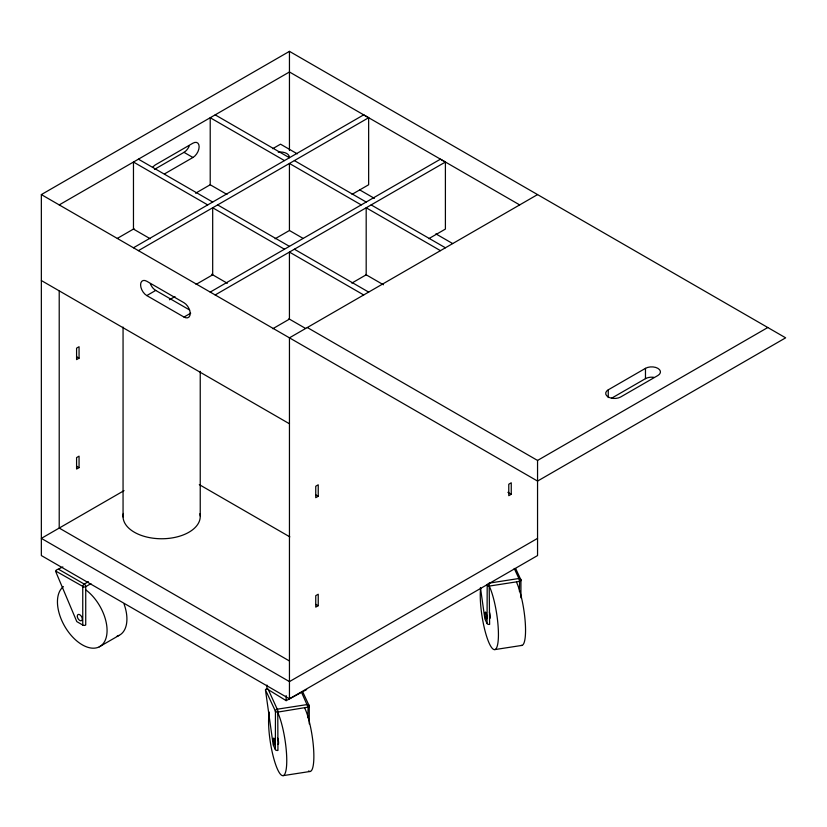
<?xml version="1.0" encoding="UTF-8"?>
<svg xmlns="http://www.w3.org/2000/svg" width="827" height="827" viewBox="0 0 827 827"><rect width="100%" height="100%" fill="white"/><g stroke="black" fill="none" stroke-linecap="round" stroke-linejoin="round"><path stroke-width="1.24" d="M265.457 689.873L266.222 688.912L268.041 689.015L277.758 710.362L277.944 750.451A2.109 1.22 0 0 1 275.37 749.593L273.189 744.9L265.457 689.873L275.515 711.354M58.676 569.327L84.24 584.079A2.109 1.22 60 0 1 85.729 586.653L85.729 625.047A2.109 1.22 0 0 1 82.752 625.047L76.797 621.604L55.936 572.108L56.205 570.092L62.842 566.929M275.453 710.972L275.37 749.593M487.196 585.309L487.051 623.548A2.109 1.22 0 0 0 489.625 624.406L489.16 583.314M519.594 581.04L519.449 591.636M514.229 568.428L518.984 578.693L519.449 581.402L489.625 586.023A2.109 1.22 0 0 1 487.051 585.154A2.109 1.664 -24.9 0 1 487.372 584.182M308.047 707.137L277.944 712.068A2.109 1.22 0 0 1 275.37 711.199L275.37 711.199A2.109 1.664 -24.9 0 1 277.407 709.173L307.22 704.552A2.109 1.664 -24.9 0 1 309.257 705.958L309.257 723.873M308.089 707.178L307.768 717.681M519.769 581.133L519.449 581.402A2.109 1.22 0 0 0 520.938 579.913L515.748 568.738M308.13 707.24L301.504 692.24M41.35 194.593L289.45 51.357L785.65 337.829L537.55 481.076L41.35 194.593L41.35 555.558L289.45 698.805L537.55 555.558L537.55 460.443L307.313 327.523M59.213 204.91L289.45 71.98L519.687 204.91M154.453 169.401L184.007 152.344A8.777 5.065 -60 0 0 189.383 145.655M164.48 173.928L192.939 157.492A8.777 5.065 -60 0 0 199.142 146.751A8.777 5.065 -60 0 0 192.939 143.174L155.724 164.656A8.777 5.065 -60 0 0 152.623 167.405M117.331 238.393L134.098 228.707M195.575 193.218L210.099 184.824M272.693 148.695L280.518 144.177L297.286 153.853M133.447 247.79L363.684 114.86L368.646 117.723L368.646 184.762L352.023 194.355M138.409 250.653L368.646 117.723M146.792 295.58L184.007 317.061A8.777 5.065 60 0 0 190.21 313.485A8.777 5.065 60 0 0 184.007 302.744L146.792 281.252A8.777 5.065 60 0 0 140.59 284.839A8.777 5.065 60 0 0 146.792 295.58L155.724 290.422L189.652 310.011M169.452 299.767L174.993 296.573M196.051 284.405L212.684 274.812L212.684 207.773L284.467 249.216M275.071 238.786L289.429 230.495L289.429 163.457L361.223 204.91M79.061 358.174L76.58 359.611L76.58 348.146L79.061 346.72L79.061 358.174L76.828 356.882M210.203 292.096L440.44 159.177L445.402 162.04L445.402 229.079L428.779 238.672M215.165 294.96L445.402 162.04M184.007 317.061L190.706 313.195M272.807 328.722L289.429 319.119L289.429 252.08L363.704 294.96M351.826 283.103L366.185 274.812L366.185 207.773L440.45 250.653M537.55 194.593L289.45 337.829L289.45 698.805M79.061 467.617L76.58 469.043L76.58 457.589L79.061 456.153L79.061 467.617L76.828 466.325M124.04 490.638L41.35 538.377L289.45 681.613L537.55 538.377M88.396 581.681L84.24 584.079A2.109 1.22 -60 0 0 82.752 586.653L82.752 625.047M82.989 586.519L55.698 571.043M90.929 583.655L85.729 586.653A2.109 1.22 0 0 1 82.752 586.653L83.072 586.736M318.23 496.262L315.749 497.689L315.749 486.235L318.23 484.798L318.23 496.262L315.997 494.97M99.24 646.848L119.088 635.394M608.258 389.827L645.473 368.346A8.777 5.065 0 0 1 657.878 368.346A8.777 5.065 0 0 1 657.878 375.51L620.663 396.991A8.777 5.065 0 0 1 608.258 396.991A8.777 5.065 0 0 1 608.258 389.827L608.258 397.56M611.546 398.242L645.473 378.652A8.777 5.065 0 0 1 653.95 377.35M537.55 460.443L767.787 327.523M318.23 605.695L315.749 607.132L315.749 595.667L318.23 594.231L318.23 605.695L315.997 604.403M511.251 494.257L508.77 495.683L508.77 484.229L511.251 482.792L511.251 494.257L507.902 492.323M266.956 685.056L266.956 688.86L286.173 700.665L306.631 689.573M308.151 707.292L307.768 707.447A2.109 1.22 0 0 0 309.257 705.958L302.651 691.734M489.088 583.128L518.901 578.507A2.109 1.664 -24.9 0 1 520.938 579.913L520.938 597.828M485.956 618.338L486.979 618.183M494.815 649.598L521.93 645.401M283.134 775.643L310.249 771.446M359.869 189.993L374.404 198.377M435.87 233.865L452.638 243.551M215.175 114.86L289.429 157.73M294.391 160.593L366.185 202.046M371.147 204.91L445.412 247.79M284.467 160.593L210.213 117.723L210.213 184.762L226.98 194.438M184.007 152.344L192.939 157.492M289.574 230.578L302.982 238.321M365.575 274.45L383.459 284.777M138.429 159.177L212.684 202.046M217.646 204.91L289.429 246.353M294.391 249.216L368.666 292.096M207.722 204.91L133.467 162.04L133.467 229.079L150.235 238.755M211.702 274.244L227.353 283.279M288.819 318.767L305.587 328.443M41.35 280.539L289.45 423.775M199.297 484.612L289.832 536.878M289.45 660.99L59.213 528.06L59.213 291.166M487.051 623.548L484.87 618.854L480.425 587.511M645.473 368.346L645.473 378.652M289.45 51.357L289.45 150.514M286.173 695.6L286.173 700.665M200.237 371.354L200.237 516.017M123.058 327.058L123.058 516.937M199.938 513.691A38.6 22.288 0 0 1 161.43 538.759A38.6 22.288 0 0 1 123.409 513.443M155.724 290.422A8.777 5.065 60 0 1 150.349 283.744M278.244 152.178A8.777 5.065 0 0 1 289.295 157.068M489.346 612.073A3.504 0.744 81.2 0 1 490.246 616.415A3.504 0.744 81.2 0 1 489.636 618.276M489.388 586.384A35.085 7.422 81.2 0 1 498.392 637.131A35.085 7.422 81.2 0 1 487.672 639.498A35.085 7.422 81.2 0 1 480.601 588.328M516.503 582.187A35.085 7.422 81.2 0 1 525.228 622.08A35.085 7.422 81.2 0 1 521.113 645.37M277.665 738.118A3.504 0.744 81.2 0 1 278.565 742.46A3.504 0.744 81.2 0 1 277.955 744.321M277.707 712.429A35.085 7.422 81.2 0 1 286.68 764.127A35.085 7.422 81.2 0 1 275.36 763.714A35.085 7.422 81.2 0 1 269.24 712.119M304.822 708.232A35.085 7.422 81.2 0 1 313.66 749.882A35.085 7.422 81.2 0 1 308.554 770.981M85.936 589.961A35.085 20.262 60 0 1 105.691 639.116A35.085 20.262 60 0 1 69.881 633.854A35.085 20.262 60 0 1 63.421 586.643M124.081 604.082A35.085 20.262 60 0 1 117.031 636.201M485.056 613.706A3.504 0.744 81.2 0 0 486.462 618.937A3.504 0.744 81.2 0 0 486.359 613.768A3.504 0.744 81.2 0 0 485.056 613.706M273.375 739.751A3.504 0.744 81.2 0 0 274.781 744.982A3.504 0.744 81.2 0 0 274.678 739.814A3.504 0.744 81.2 0 0 273.375 739.751M77.376 616.952A3.504 2.026 60 0 0 81.532 620.632A3.504 2.026 60 0 0 80.415 615.195A3.504 2.026 60 0 0 77.376 616.952"/></g></svg>
